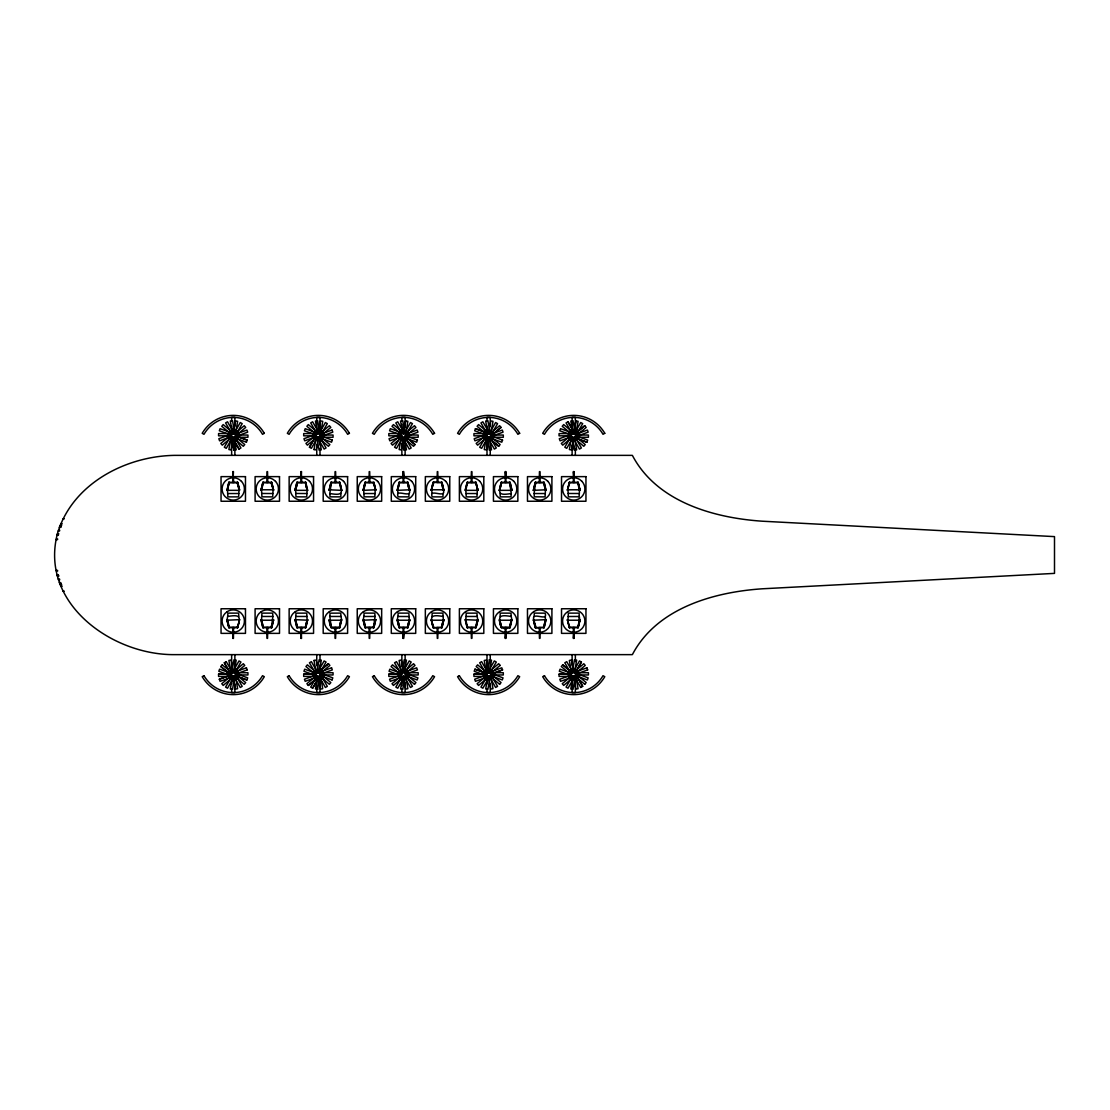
<?xml version="1.0" encoding="UTF-8"?>
<svg xmlns="http://www.w3.org/2000/svg" width="1110" height="1110" viewBox="0 0 1110 1110"><rect width="100%" height="100%" fill="white"/><g stroke="black" fill="none" stroke-linecap="round" stroke-linejoin="round"><path stroke-width="1.5" d="M232.809 482.531L233.017 471.583L233.697 482.531M232.809 627.469L233.017 638.417L233.697 627.469M266.858 482.531L267.108 471.583M267.552 638.417L267.746 627.469M300.907 482.531L301.115 471.583L301.795 482.531M300.907 627.469L301.115 638.417L301.795 627.469M334.956 482.531L335.164 471.583M335.608 638.417L335.844 627.469M369.006 482.531L369.241 471.583M369.699 638.417L369.894 627.469M403.055 482.531L403.249 471.583L403.943 482.531M403.055 627.469L403.249 638.417L403.943 627.469M437.104 482.531L437.298 471.583M437.756 638.417L437.992 627.469M471.153 482.531L471.389 471.583M471.833 638.417L472.041 627.469M505.203 482.531L505.397 471.583L506.091 482.531M505.203 627.469L505.397 638.417L506.091 627.469M539.252 482.531L539.446 471.583M539.89 638.417L540.14 627.469M573.301 482.531L573.495 471.583L574.189 482.531M573.301 627.469L573.495 638.417L574.189 627.469M227.495 619.658L229.257 627.206L237.304 627.164C241.231 616.203 239.885 614.413 227.675 616.466L226.953 620.212L228.84 627.733L237.679 627.733L239.566 619.658L237.679 627.733M227.495 489.787L227.675 493.534L238.844 493.534L239.011 489.787L237.262 482.794L229.215 482.836L226.953 490.342L239.566 490.342L237.262 482.864M271.353 627.164L263.264 627.164L261.544 620.157L261.724 616.466L272.894 616.466L271.353 627.691M307.109 619.658L305.347 627.206L297.313 627.164L295.593 620.157L295.773 616.466L306.943 616.466L307.109 620.212L307.664 619.658L305.763 627.733L296.939 627.733L295.052 619.658L296.939 627.733M331.363 627.691L329.823 616.466L340.992 616.466L341.714 620.212L329.101 620.212C330.267 624 328.629 630.952 339.813 627.733L341.714 619.658M331.363 482.836L339.452 482.836C343.378 493.797 342.033 495.587 329.823 493.534L331.363 482.309M373.487 627.691L375.041 616.466L363.872 616.466L363.137 620.212L365.037 627.733L373.862 627.733L375.763 619.658L373.862 627.733M375.208 489.787L375.041 493.534L363.872 493.534L363.692 489.787L365.454 482.794L373.487 482.836L375.763 490.342L373.862 482.267L365.037 482.267L363.137 490.342L365.037 482.267M433.552 627.206C429.584 616.258 430.86 614.385 443.126 616.466L443.306 620.212L441.544 627.206L433.497 627.691M477.356 619.658L475.593 627.206L467.546 627.164L465.839 620.157L466.006 616.466L477.175 616.466L477.897 620.212L476.01 627.733L467.185 627.733L465.284 619.658L465.923 619.99M477.356 489.787L477.175 493.534L466.006 493.534L465.839 489.787L467.601 482.794L475.635 482.836L477.897 490.342L465.284 490.342L465.923 490.01M509.684 627.164L501.595 627.164C497.668 616.203 499.014 614.413 511.224 616.466L511.946 620.212L499.333 620.212C500.499 624 498.862 630.952 510.059 627.733L511.946 619.658M509.684 482.836L501.595 482.836C497.668 493.797 499.014 495.587 511.224 493.534L509.684 482.309M535.644 482.836L543.733 482.836L545.454 489.843L545.274 493.534L534.104 493.534L535.644 482.309M261.724 616.522L261.946 613.122L272.671 613.122L272.894 616.522M272.894 493.478L272.671 496.878L261.946 496.836L261.724 493.478L272.894 493.534L273.06 489.787L273.615 490.342L271.728 482.267L262.89 482.267L261.003 490.342L263.306 482.794L271.353 482.836M306.943 493.478L306.721 496.878L295.995 496.836L295.773 493.478L306.943 493.534L307.109 489.787L307.664 490.342L295.052 490.342L297.355 482.864L305.403 482.836L307.109 490.342M340.992 493.478L340.77 496.878L330.045 496.836L329.823 493.534M375.041 493.478L374.805 496.878L364.094 496.836L363.872 493.478M397.907 616.522L398.143 613.122L408.855 613.122L409.077 616.522L397.907 616.466L397.186 620.212L399.087 627.733L407.911 627.733L409.812 619.658M409.077 493.478L408.855 496.878L398.143 496.836C394.411 487.595 412.67 499.542 409.257 489.787L409.812 490.342L407.911 482.267L399.087 482.267L397.186 490.342L399.503 482.794L407.537 482.836L409.257 490.342M431.956 616.522L432.192 613.122L442.904 613.122L443.126 616.466M443.126 493.478L442.904 496.878L432.192 496.878C428.432 487.581 446.719 499.555 443.306 489.787L443.847 490.342L441.96 482.267L433.136 482.267L431.235 490.342L433.552 482.836M477.175 493.478L476.953 496.878L466.228 496.878L466.006 493.534M500.055 616.522L500.277 613.122L511.002 613.164L511.224 616.466M534.104 616.522L534.326 613.122L545.052 613.164C548.784 622.405 530.524 610.458 533.938 620.212L533.383 619.658L535.27 627.733L544.108 627.733L545.995 619.658L544.108 627.733M545.274 493.478L545.052 496.878L534.326 496.836L534.104 493.478M579.489 619.658L579.323 616.466L568.154 616.494L568.375 613.122L579.101 613.122L579.489 620.212L577.741 627.206L569.694 627.164L567.432 619.658L569.319 627.733L578.157 627.733L580.044 619.658L577.783 627.691M579.323 493.478L579.101 496.878L568.375 496.836L568.154 493.478L579.323 493.534L579.489 489.787L580.044 490.342L578.157 482.267L569.319 482.267L567.432 490.342L569.735 482.794L577.783 482.836L579.489 490.342M231.449 435.12L228.882 449.564L231.102 449.952L233.336 437.104M235.417 420.912L233.155 433.76L235.445 420.912L237.637 421.3L235.362 434.149M231.74 672.646L233.988 659.784L236.194 660.173L234.21 671.425M232.614 676.115L230.325 688.963L232.531 689.352L235.056 674.88M314.019 449.578L316.295 436.716M318.293 433.76L320.554 420.912L322.746 421.3L320.179 435.744M318.487 437.104L316.197 449.952L314.005 449.564M316.836 672.646L319.125 659.798L321.317 660.173L319.028 673.021M317.71 676.101L315.462 688.963L317.654 689.352M317.626 689.338L319.902 676.49M401.418 436.716L399.142 449.578L401.334 449.952L403.596 437.104M405.663 420.912L403.402 433.76L405.677 420.912L407.869 421.3L405.58 434.149M401.973 672.646L404.22 659.784L406.44 660.173L404.456 671.425M402.847 676.115L400.585 688.963L402.777 689.352L405.039 676.49M486.818 435.12L484.265 449.578L486.458 449.952L488.705 437.104M488.539 433.76L490.787 420.912L492.993 421.3L490.703 434.149M487.082 672.646L489.357 659.798M487.942 676.101L485.708 688.963L487.887 689.352L490.426 674.88M489.565 671.425L491.536 660.173L489.344 659.784M571.65 436.716L569.388 449.578L571.581 449.952M573.634 433.76L575.896 420.912L578.116 421.3L575.826 434.149M573.648 433.76L575.923 420.912M571.553 449.952L573.842 437.104M572.219 672.646L574.467 659.784L576.673 660.173L574.675 671.425M573.093 676.115L570.804 688.963L573.01 689.352L575.258 676.49M57.415 533.744C39.336 603.216 111.916 655.191 174.52 654.636L632.367 654.636C656.69 608.225 713.452 592.102 762.223 588.799L1054.5 573.384L1054.5 536.616L762.223 521.2C713.452 517.898 656.69 501.775 632.367 455.364L174.52 455.364C125.25 456.154 71.97 484.099 57.415 533.744L58.719 533.688M227.495 490.342L229.215 482.309M261.003 490.342L262.89 482.267M261.974 488.664L263.264 482.309M295.052 490.342L296.939 482.267L305.763 482.267L307.664 490.342M296.356 487.318L297.022 484.612M271.298 626.734L271.978 624.028M273.532 619.99L271.728 627.733L262.89 627.733L261.003 619.658M329.184 490.01L330.988 482.267L339.813 482.267L341.714 490.342L339.813 482.267M330.738 485.972L331.404 483.266M305.694 625.388L306.36 622.682M307.664 619.658L305.763 627.733M364.108 488.664L365.412 482.309M340.742 621.336L339.452 627.691M398.49 487.318L399.17 484.612M373.446 626.734L374.112 624.028M431.235 490.342L433.136 482.267M432.872 485.972L433.552 483.266M407.828 625.388L408.508 622.682M409.715 619.99L407.911 627.733M442.89 621.336L441.586 627.691M441.544 627.136L443.847 619.658L441.96 627.733L433.136 627.733L431.235 619.658M500.638 487.318L501.304 484.612M477.897 619.658L476.01 627.733M535.02 485.972L535.686 483.266M509.976 625.388L510.642 622.682M545.024 621.336L543.733 627.691M580.044 619.658L578.157 627.733M226.953 490.342L228.84 482.267L237.679 482.267L239.566 489.787M295.052 489.787L296.939 482.267M295.593 490.342L297.355 482.794M271.728 627.733L273.615 619.658M329.101 490.342L330.988 482.267M341.159 619.658L339.396 627.206L331.363 627.164M409.257 619.658L407.495 627.206L399.461 627.164L397.741 619.658M465.284 489.787L467.185 482.267L476.01 482.267L477.897 490.342M465.284 490.342L467.185 482.267M441.96 627.733L443.847 619.658M501.234 482.267L499.333 490.342L501.234 482.267L510.059 482.267L511.946 490.342L510.059 482.267M535.27 482.267L533.383 490.342L535.27 482.267L544.108 482.267L545.995 490.342M511.405 619.658L509.684 627.691M567.432 490.342L569.319 482.267M545.454 619.658L543.692 627.206L535.644 627.691M246.42 442.196L247.183 440.087L236.458 436.175L247.183 440.101M332.306 440.087L331.543 442.196L319.291 437.715M246.919 679.944L234.668 675.477L246.919 679.958L247.683 677.849L235.417 673.409M417.429 440.087L416.666 442.196L404.401 437.715M332.043 679.958L332.806 677.849L320.54 673.409M484.654 432.026L475.455 428.668L474.692 430.777L486.957 435.231M502.552 440.087L501.775 442.196L489.524 437.728M474.955 669.191L487.207 673.659L474.955 669.177L474.192 671.286L486.458 675.726M61.258 525.779L61.674 524.794M230.852 435.925L224.317 447.219L226.26 448.343L232.781 437.035M233.752 433.83L240.273 422.535L242.202 423.645L235.667 434.94M317.072 438.45L311.355 448.329L309.44 447.219L315.143 437.326M309.454 447.233L315.975 435.925M319.985 436.355L327.325 423.645L325.383 422.521L318.875 433.83L305.222 428.668L304.445 430.777L315.184 434.662M231.671 673.645L239.011 660.936L240.939 662.046L234.418 673.354M231.31 677.211L225.594 687.09L227.522 688.214L234.03 676.892M401.098 435.925L394.55 447.219L396.492 448.343L402.208 438.45M403.971 433.83L410.52 422.535L412.448 423.645L405.899 434.94M317.613 672.244L324.134 660.936L326.062 662.046L319.527 673.354M317.238 675.796L310.703 687.09L312.645 688.214L319.167 676.906L312.618 688.2M486.222 435.925L479.687 447.233L481.615 448.343L488.136 437.035M489.108 433.83L495.615 422.521L497.558 423.645L491.036 434.94M401.917 673.645L409.229 660.922L411.186 662.046L404.65 673.354M401.529 677.197L395.84 687.09L397.755 688.214L404.29 676.906M571.331 435.925L564.796 447.219L566.738 448.343L572.427 438.45M574.231 433.83L580.738 422.521L582.681 423.645L576.159 434.94M487.026 673.645L494.352 660.922L496.295 662.046L489.76 673.34M486.666 677.211L480.949 687.09L482.878 688.214L489.385 676.892M572.968 672.244L579.476 660.922L581.418 662.046L575.715 671.938L581.404 662.046M572.593 675.796L566.058 687.09L568.001 688.214L574.522 676.906M228.313 672.84L220.821 666.555L222.264 664.835M414.987 444.583L406.232 437.243L415.001 444.569L413.558 446.289L403.554 437.895M498.681 446.275L488.691 437.881L498.681 446.289L500.111 444.569L491.355 437.243M414.488 684.301L415.931 682.581L405.927 674.214M499.611 684.301L501.054 682.581L491.064 674.2M562.728 664.848L572.732 673.229L562.742 664.835L561.299 666.555L571.317 674.922M584.734 684.301L586.177 682.581L574.911 673.159M230.825 435.078L220.821 443.445L222.264 445.165L232.268 436.785M234.252 434.079L244.255 425.699L245.698 427.419L235.695 435.8M315.948 435.078L305.944 443.445L307.387 445.165L317.363 436.771M320.624 433.039L329.379 425.699L330.822 427.419L320.804 435.786M401.071 435.078L391.081 443.473L392.51 445.165L402.486 436.771M405.76 433.053L414.488 425.699L415.931 427.419L405.927 435.786M486.194 435.078L476.176 443.445L477.619 445.165L487.609 436.771M489.621 434.079L499.611 425.699L501.054 427.419L491.064 435.8L501.04 427.406M233.336 672.119L243.326 663.725L244.755 665.431L236.014 672.771M231.754 675.31L221.778 683.718L223.207 685.425L233.183 677.017M571.317 435.078L561.313 443.473L562.742 445.165L572.746 436.785M584.748 425.713L575.993 433.053L584.734 425.699L586.177 427.419L574.911 436.84M319.694 671.05L328.435 663.711L329.878 665.431L319.874 673.798M318.445 672.119L328.449 663.725M316.891 675.324L306.887 683.718L308.316 685.425L318.32 677.031L308.316 685.411M403.554 672.105L413.558 663.711L415.001 665.431L406.246 672.771M400.752 676.365L392.01 683.718L393.44 685.425L403.429 677.017M488.677 672.105L498.681 663.711L500.111 665.431M487.123 675.31L477.133 683.718L478.563 685.425L488.553 677.017M491.355 672.757L500.111 665.417M573.814 672.119L583.804 663.725L585.234 665.431L575.244 673.825M572.247 675.324L562.257 683.718L563.686 685.425L573.676 677.031M232.476 437.77L238.997 449.078L240.939 447.954L234.39 436.66M574.522 433.094L568.001 421.786L566.058 422.91L572.58 434.218M230.02 672.674L224.317 662.781L226.26 661.657M580.738 687.479L582.681 686.355L576.159 675.06L582.667 686.369M229.562 434.829L218.837 438.727L219.6 440.823L231.851 436.341M234.668 434.523L246.919 430.056L247.683 432.151L235.417 436.591M316.225 434.274L303.946 438.714L304.723 440.823L315.434 436.896M319.777 434.51L332.043 430.056M320.54 436.591L332.806 432.137L332.043 430.042M401.334 434.274L389.069 438.714L389.832 440.823L400.571 436.924M406.427 433.954L417.166 430.042L417.929 432.151L404.123 437.16M486.458 434.274L474.192 438.727L474.955 440.823L487.207 436.341M490.023 434.523L502.289 430.056L503.052 432.151L490.787 436.618M571.581 434.274L559.315 438.714L560.078 440.823L570.804 436.896M575.133 434.51L587.412 430.056L588.161 432.151L575.91 436.618M234.168 672.285L246.434 667.818M233.891 676.295L220.099 681.332L219.322 679.223L230.061 675.31M219.336 679.237L230.061 675.338M236.458 673.825L247.183 669.899M319.291 672.285L331.543 667.818M315.184 675.338L304.459 679.237L305.222 681.332L319 676.295L325.383 687.479L327.325 686.355L319.971 673.645M320.041 674.367L332.306 669.913L331.543 667.804M404.401 672.285L416.666 667.804L417.429 669.913L405.164 674.367M401.834 674.755L389.568 679.237L390.332 681.332L404.123 676.295M489.524 672.271L501.775 667.804L502.552 669.913L491.813 673.825L502.539 669.899M486.957 674.755L474.692 679.223L475.455 681.332L489.246 676.295M574.647 672.285L586.913 667.818M570.54 675.338L559.815 679.223L560.578 681.332L574.369 676.295M575.396 674.367L587.662 669.899M234.002 450.202L231.74 437.354L233.988 450.216L236.194 449.827L234.21 438.575M404.248 450.202L401.973 437.354L404.22 450.216L406.44 449.827L404.456 438.575M574.481 450.202L572.219 437.354L574.467 450.216L576.673 449.827L574.689 438.575M314.005 660.436L316.211 660.048L318.487 672.896M231.629 433.608L218.573 433.58L218.573 435.828L231.629 435.8M316.752 433.608L303.696 433.58L303.696 435.828L315.115 435.828M401.862 433.58L388.819 433.58L388.819 435.828L401.862 435.828M486.985 433.608L473.942 433.608L473.942 435.828L486.985 435.828M572.108 433.608L559.052 433.608L559.052 435.828L570.471 435.828M236.527 435.037L247.946 435.065L247.946 437.285L234.89 437.271M320.013 435.037L333.055 435.037L333.055 437.285L318.376 437.271M405.136 435.037L418.179 435.037L418.179 437.285L405.136 437.285M491.883 435.065L503.302 435.037L503.302 437.285L490.245 437.271M577.006 435.065L588.425 435.037L588.425 437.285L575.369 437.271M335.608 471.583L335.844 482.531M437.756 471.583L437.992 482.531M539.904 471.583L540.14 482.531M301.185 478.396L301.559 471.583M403.679 478.396L403.291 471.583M505.813 478.396L505.438 471.583M237.262 483.155L237.304 482.309M297.313 483.155L297.313 482.309M399.461 483.155L399.461 482.309M407.495 483.155L407.537 482.309M467.546 483.155L467.546 482.309M501.595 483.155L501.595 482.309M261.003 489.787L273.615 489.787M329.101 489.787L341.714 490.342M375.763 489.787L363.137 490.342M409.812 489.787L397.186 490.342M431.235 489.787L443.847 489.787M545.995 489.787L533.383 490.342M567.432 489.787L580.044 489.787M227.592 490.01L228.84 482.267M307.026 490.01L305.763 482.267M397.824 490.01L399.087 482.267M475.635 482.309L477.813 490.01L476.01 482.267M580.044 490.342L577.783 482.309M62.992 518.828L64.283 518.828M60.87 523.615L62.16 523.615M60.217 525.183L61.508 525.183M59.718 526.39L61.008 526.39M59.663 526.501L60.953 526.501M59.565 526.764L60.842 526.764M59.51 526.931L60.8 526.931M59.357 527.444L60.634 527.444M58.483 530.261L59.773 530.261M58.233 531.066L59.524 531.066M57.276 534.437L58.594 534.285M57.109 535.298L58.4 535.298M56.388 538.988L57.665 538.988M56.249 539.64L57.54 539.64M56.249 570.36L57.54 570.36M56.388 571.012L57.665 571.012M57.109 574.702L58.4 574.702M57.442 576.312L58.719 576.312M58.233 578.934L59.524 578.934M58.483 579.739L59.773 579.739M59.357 582.556L60.634 582.556M59.51 583.069L60.842 583.236M59.663 583.499L60.953 583.499M59.718 583.61L61.008 583.61M60.217 584.817L61.508 584.817M60.87 586.385L62.16 586.385M62.992 591.172L64.283 591.172M226.953 619.658L229.215 627.691M341.075 619.99L339.813 627.733M477.813 619.99L475.635 627.691M511.321 619.99L510.059 627.733M226.953 620.212L239.566 619.658M261.003 620.212L273.615 620.212M307.664 620.212L295.052 619.658M363.137 620.212L375.763 619.658M397.186 620.212L409.812 620.212M431.235 620.212L443.847 620.212M477.897 620.212L465.284 619.658M533.383 620.212L545.995 619.658M567.432 620.212L580.044 620.212M237.262 626.845L237.304 627.691M297.313 626.845L297.313 627.691M399.461 626.845L399.461 627.691M407.495 626.845L407.537 627.691M467.546 626.845L467.546 627.691M501.595 626.845L501.595 627.691M373.487 627.164L365.412 627.164L363.692 619.658M301.185 631.604L301.559 638.417M403.679 631.604L403.291 638.417M505.813 631.604L505.438 638.417M267.094 638.417L266.858 627.469M369.241 638.417L369.006 627.469M471.389 638.417L471.153 627.469M234.89 672.729L247.946 672.729L247.946 674.963L236.527 674.935M318.376 672.729L333.055 672.715L333.055 674.963L320.013 674.935M405.136 672.729L418.179 672.729L418.179 674.963L405.136 674.935M490.245 672.729L503.302 672.715L503.302 674.963L491.883 674.963M575.369 672.729L588.425 672.729L588.425 674.963L577.006 674.935M218.573 674.172L231.629 674.172L218.573 674.2L218.573 676.42L231.629 676.392M303.696 674.172L315.115 674.172L303.696 674.2L303.696 676.42L316.752 676.392M388.819 674.172L401.862 674.172L388.819 674.2L388.819 676.42L401.862 676.42M473.942 674.172L486.985 674.172L473.942 674.2L473.942 676.42L486.985 676.392M559.052 674.172L570.471 674.172L559.052 674.2L559.052 676.42L572.108 676.392M574.369 433.705L560.564 428.696L559.815 430.777L570.54 434.69M575.41 435.619L587.662 440.087L586.899 442.196L576.173 438.284M574.647 437.715L586.913 442.182M475.455 428.696L489.246 433.705M491.813 436.202L502.539 440.101M404.123 433.705L390.332 428.668L389.568 430.777L401.834 435.231M405.164 435.619L417.415 440.101M320.041 435.619L332.306 440.101M233.891 433.705L220.085 428.696L219.322 430.777L230.061 434.662M234.154 437.728L246.434 442.182M575.91 673.381L588.161 677.863L587.398 679.958L575.133 675.49M570.804 673.076L560.064 669.191L559.315 671.286L571.581 675.726M490.773 673.409L503.038 677.863L502.275 679.958L490.023 675.49M404.123 672.84L417.915 677.863L417.166 679.958L406.427 676.045M400.557 673.104L389.832 669.191L389.069 671.286L401.334 675.726M315.434 673.104L304.709 669.191L303.946 671.286L316.225 675.726M319.777 675.477L332.043 679.944M231.851 673.659L219.6 669.177L218.823 671.286L229.562 675.171M573.662 432.983L563.686 424.575L562.243 426.296L572.233 434.69M575.23 436.202L585.22 444.583L583.791 446.289L573.814 437.881M488.553 432.983L478.563 424.575L477.12 426.296L487.123 434.69M403.443 432.969L393.426 424.589L391.996 426.296L400.752 433.635M318.32 432.969L308.316 424.589L306.873 426.296L316.877 434.69M319.874 436.175L329.864 444.583L328.435 446.289L318.445 437.881M575.979 676.961L584.748 684.287M233.183 432.983L223.193 424.589L221.764 426.296L231.754 434.69M236 437.243L244.755 444.569L243.312 446.289L233.336 437.881M487.609 673.229L477.605 664.848L476.176 666.555L486.194 674.922M489.635 675.907L499.625 684.287M402.486 673.229L392.51 664.835L391.067 666.555L401.071 674.922M405.76 676.947L414.502 684.287M320.804 674.214L330.822 682.581L329.379 684.301L320.637 676.947M317.377 673.215L307.373 664.848L305.944 666.555L315.948 674.922M235.681 674.214L245.685 682.594L244.255 684.301L234.252 675.921M222.25 664.848L232.254 673.229M220.834 666.527L230.825 674.922M567.987 421.8L574.508 433.108M575.688 438.075L581.404 447.954L579.476 449.078L572.954 437.77M489.385 433.108L482.864 421.8L480.935 422.91L486.652 432.803M489.774 436.646L496.295 447.954L494.352 449.078L487.026 436.355M572.441 671.55L566.738 661.657L564.796 662.781L571.331 674.075M574.231 676.17L580.752 687.465M404.276 433.108L397.741 421.8L395.812 422.91L401.542 432.789M404.637 436.66L411.186 447.954L409.229 449.078L401.917 436.355M491.036 675.06L497.558 686.355L495.615 687.479L489.108 676.17M488.136 672.965L481.615 661.657L479.673 662.781L486.222 674.075M319.153 433.108L312.618 421.8L310.703 422.91L317.224 434.218M319.527 436.646L326.062 447.954L324.12 449.078L317.613 437.756M405.899 675.06L412.448 686.355L410.506 687.479L403.985 676.17M402.208 671.55L396.478 661.671L394.55 662.781L401.098 674.075M234.03 433.108L227.522 421.786L225.58 422.91L231.31 432.789M231.671 436.355L239.011 449.064M317.085 671.55L311.383 661.657L309.44 662.781L315.975 674.075M235.681 675.06L242.188 686.369L240.259 687.479L233.738 676.17M226.246 661.671L232.781 672.965M224.331 662.767L230.852 674.075M61.258 584.221L61.674 585.206M586.899 667.804L587.662 669.913M246.42 667.804L247.183 669.913M567.432 619.658L569.319 627.733M533.938 619.658L535.686 627.206M499.333 619.658L501.234 627.733M443.306 490.342L441.544 482.794L433.497 482.309M329.101 619.658L330.988 627.733M273.06 490.342L271.353 482.309M579.961 490.01L578.157 482.267M545.912 490.01L544.108 482.267M545.024 488.664L543.733 482.309M509.976 484.612L510.642 487.318M535.02 624.028L535.686 626.734M533.466 619.99L535.27 627.733M500.638 622.682L501.304 625.388M443.764 490.01L441.96 482.267M442.89 488.664L441.586 482.309M465.367 619.99L467.185 627.733M409.715 490.01L407.911 482.267M407.828 484.612L408.508 487.318M432.872 624.028L433.552 626.734M431.318 619.99L433.136 627.733M375.679 490.01L373.862 482.267M373.446 483.266L374.112 485.972M398.49 622.682L399.17 625.388M397.283 619.99L399.087 627.733M340.742 488.664L339.452 482.309M364.108 621.336L365.412 627.691M363.234 619.99L365.037 627.733M305.694 484.612L306.36 487.318M330.738 624.028L331.404 626.734M273.532 490.01L271.728 482.267M271.298 483.266L271.978 485.972M296.356 622.682L297.022 625.388M239.482 490.01L237.679 482.267M261.974 621.336L263.264 627.691M261.086 619.99L262.89 627.733M227.037 619.99L228.84 627.733M575.258 433.51L573.01 420.648L570.804 421.037L573.093 433.885M575.84 675.851L578.088 688.713L575.896 689.088L573.634 676.24M571.553 660.048L573.828 672.896L571.581 660.048L569.361 660.436L571.65 673.284M490.426 435.12L487.887 420.648L485.68 421.037L487.97 433.885M489.552 438.575L491.536 449.827L489.344 450.216L487.096 437.354M490.703 675.851L492.993 688.699L490.787 689.088L488.539 676.24M488.705 672.896L486.458 660.048L484.251 660.436L486.818 674.88M405.039 433.51L402.75 420.662L400.557 421.037L402.847 433.885M405.58 675.851L407.856 688.713L405.663 689.088L403.416 676.24M403.596 672.896L401.32 660.048L399.128 660.436L401.39 673.284M319.902 433.51L317.654 420.648L315.448 421.037L317.724 433.885M319.028 436.979L321.317 449.827L319.111 450.216L316.863 437.354M320.179 674.256L322.732 688.713L320.54 689.088L318.293 676.24M314.019 660.422L316.295 673.284M235.056 435.12L232.531 420.648L230.325 421.037L232.587 433.899M235.348 675.851L237.609 688.713L235.417 689.088L233.169 676.24M233.336 672.896L231.102 660.048L228.882 660.436L231.449 674.88M500.055 493.478L500.277 496.878L511.002 496.836L511.224 493.534M477.175 616.522L476.953 613.122L466.228 613.164L466.006 616.466M375.041 616.522L374.805 613.122L364.094 613.122L363.872 616.466M340.992 616.522L340.77 613.122L330.045 613.164L329.823 616.466M306.943 616.522L306.721 613.122L295.995 613.164L295.773 616.466M238.844 616.522L238.622 613.122L227.897 613.122L227.675 616.466M227.675 493.478L227.897 496.878L238.622 496.878L238.844 493.534M545.274 616.466L545.454 620.212M431.956 493.534L431.79 490.342M409.257 620.212L409.077 616.522M397.907 493.534L397.741 490.342M295.593 489.787L295.773 493.478M539.252 627.469L539.446 638.417M471.833 471.583L472.041 482.531M437.104 627.469L437.298 638.417M369.699 471.583L369.894 482.531M334.956 627.469L335.164 638.417M267.552 471.583L267.746 482.531M575.355 429.487L575.355 417.415L572.122 417.415L572.122 429.487M575.355 448.454L575.355 455.364M575.355 654.636L575.355 661.546M575.355 680.513L575.355 692.585L572.122 692.585L572.122 680.513M573.939 471.583L573.939 478.396L573.537 471.583M573.939 638.417L573.939 631.604L573.537 638.417M572.122 445.013L572.122 455.364M572.122 654.636L572.122 664.987M569.735 482.794L569.694 482.309M569.735 627.206L569.694 627.691M568.154 493.478L567.987 490.342M568.154 616.522L567.987 619.658M511.946 490.342L499.333 490.342M505.841 471.583L505.841 478.396M505.841 631.604L505.841 638.417M490.245 426.046L490.245 417.415L486.999 417.415L486.999 420.87M490.245 443.292L490.245 455.364M490.245 654.636L490.245 666.708M490.245 683.954L490.245 692.585L486.999 692.585L486.999 689.13M486.999 426.046L486.999 429.487M486.999 441.558L486.999 455.364M486.999 654.636L486.999 668.442M486.999 680.513L486.999 683.954M405.122 427.766L405.122 417.415L401.875 417.415L401.875 420.87M405.122 441.558L405.122 455.364M405.122 654.636L405.122 668.442M405.122 682.234L405.122 692.585L401.875 692.585L401.875 689.13M403.707 471.583L403.707 478.396M403.707 631.604L403.707 638.417M401.875 424.311L401.875 427.766M401.875 443.292L401.875 455.364M401.875 654.636L401.875 666.708M401.875 682.234L401.875 685.689M319.999 429.487L319.999 417.415L316.752 417.415L316.752 427.766M319.999 441.558L319.999 445.013M319.999 448.454L319.999 455.364M319.999 654.636L319.999 661.546M319.999 664.987L319.999 668.442M319.999 680.513L319.999 692.585L316.752 692.585L316.752 682.234M316.752 445.013L316.752 455.364M316.752 654.636L316.752 664.987M305.403 482.309L305.347 482.794M305.403 627.691L305.347 627.206M301.157 471.583L301.157 478.396M301.157 631.604L301.157 638.417M261.724 493.478L261.544 490.342M234.876 426.046L234.876 417.415L231.643 417.415L231.643 420.87M234.876 443.292L234.876 455.364M234.876 654.636L234.876 666.708M234.876 683.954L234.876 692.585L231.643 692.585L231.643 689.13M233.461 471.583L233.086 478.396L233.058 471.583M233.461 638.417L233.461 631.604L233.058 638.417M231.643 426.046L231.643 429.487M231.643 441.558L231.643 455.364M231.643 654.636L231.643 668.442M231.643 680.513L231.643 683.954M227.259 611.624L225.025 613.497A11.183 11.183 0 0 0 239.26 630.494L241.494 628.621A11.183 11.183 0 0 0 227.259 611.624M261.308 611.624L259.074 613.497A11.183 11.183 0 0 0 273.296 630.494L275.544 628.621A11.183 11.183 0 0 0 261.308 611.624M295.357 611.624L293.123 613.497A11.183 11.183 0 0 0 307.345 630.494L309.593 628.621A11.183 11.183 0 0 0 295.357 611.624M329.406 611.624L327.173 613.497A11.183 11.183 0 0 0 341.394 630.494L343.628 628.621A11.183 11.183 0 0 0 329.406 611.624M363.456 611.624L361.222 613.497A11.183 11.183 0 0 0 375.444 630.494L377.677 628.621A11.183 11.183 0 0 0 363.456 611.624M397.505 611.624L395.271 613.497A11.183 11.183 0 0 0 409.493 630.494L411.727 628.621A11.183 11.183 0 0 0 397.505 611.624M431.554 611.624L429.32 613.497A11.183 11.183 0 0 0 443.542 630.494L445.776 628.621A11.183 11.183 0 0 0 431.554 611.624M465.603 611.624L463.356 613.497A11.183 11.183 0 0 0 477.591 630.494L479.825 628.621A11.183 11.183 0 0 0 465.603 611.624M499.653 611.624L497.405 613.497A11.183 11.183 0 0 0 511.641 630.494L513.875 628.621A11.183 11.183 0 0 0 499.653 611.624M533.688 611.624L531.454 613.497A11.183 11.183 0 0 0 545.69 630.494L547.924 628.621A11.183 11.183 0 0 0 533.688 611.624M567.737 611.624L565.503 613.497A11.183 11.183 0 0 0 579.739 630.494L581.973 628.621A11.183 11.183 0 0 0 567.737 611.624M264.305 433.302L262.529 434.315A33.799 33.799 0 0 0 203.976 434.315L202.214 433.302A35.853 35.853 0 0 1 264.305 433.302M349.428 433.302L347.652 434.315A33.799 33.799 0 0 0 289.1 434.315L287.337 433.302A35.853 35.853 0 0 1 349.428 433.302M434.551 433.302L432.775 434.315A33.799 33.799 0 0 0 374.223 434.315L372.447 433.302A35.853 35.853 0 0 1 434.551 433.302M519.66 433.302L517.898 434.315A33.799 33.799 0 0 0 459.346 434.315L457.57 433.302A35.853 35.853 0 0 1 519.66 433.302M604.784 433.302L603.021 434.315A33.799 33.799 0 0 0 544.455 434.315L542.693 433.302A35.853 35.853 0 0 1 604.784 433.302M203.976 675.685L202.214 676.698A35.853 35.853 0 0 0 264.305 676.698L262.529 675.685A33.799 33.799 0 0 1 203.976 675.685M289.1 675.685L287.337 676.698A35.853 35.853 0 0 0 349.428 676.698L347.652 675.685A33.799 33.799 0 0 1 289.1 675.685M374.223 675.685L372.447 676.698A35.853 35.853 0 0 0 434.551 676.698L432.775 675.685A33.799 33.799 0 0 1 374.223 675.685M459.346 675.685L457.57 676.698A35.853 35.853 0 0 0 519.66 676.698L517.898 675.685A33.799 33.799 0 0 1 459.346 675.685M544.455 675.685L542.693 676.698A35.853 35.853 0 0 0 604.784 676.698L603.021 675.685A33.799 33.799 0 0 1 544.455 675.685M245.476 476.634L221.043 476.634L221.043 501.248L245.476 501.248L245.476 476.634M279.512 476.634L255.092 476.634L255.092 501.248L279.512 501.248L279.512 476.634M313.561 476.634L289.141 476.634L289.141 501.248L313.561 501.248L313.561 476.634M347.61 476.634L323.19 476.634L323.19 501.248L347.61 501.248L347.61 476.634M381.66 476.634L357.24 476.634L357.24 501.248L381.66 501.248L381.66 476.634M415.709 476.634L391.289 476.634L391.289 501.248L415.709 501.248L415.709 476.634M449.758 476.634L425.338 476.634L425.338 501.248L449.758 501.248L449.758 476.634M483.807 476.634L459.387 476.634L459.387 501.248L483.807 501.248L483.807 476.634M517.857 476.634L493.437 476.634L493.437 501.248L517.857 501.248L517.857 476.634M551.906 476.634L527.472 476.634L527.472 501.248L551.906 501.248L551.906 476.634M585.955 476.634L561.521 476.634L561.521 501.248L585.955 501.248L585.955 476.634M58.566 575.563L57.276 575.563L58.594 575.715M245.476 608.752L221.043 608.752L221.043 633.366L245.476 633.366L245.476 608.752M279.512 608.752L255.092 608.752L255.092 633.366L279.512 633.366L279.512 608.752M313.561 608.752L289.141 608.752L289.141 633.366L313.561 633.366L313.561 608.752M347.61 608.752L323.19 608.752L323.19 633.366L347.61 633.366L347.61 608.752M381.66 608.752L357.24 608.752L357.24 633.366L381.66 633.366L381.66 608.752M415.709 608.752L391.289 608.752L391.289 633.366L415.709 633.366L415.709 608.752M449.758 608.752L425.338 608.752L425.338 633.366L449.758 633.366L449.758 608.752M483.807 608.752L459.387 608.752L459.387 633.366L483.807 633.366L483.807 608.752M517.857 608.752L493.437 608.752L493.437 633.366L517.857 633.366L517.857 608.752M551.906 608.752L527.472 608.752L527.472 633.366L551.906 633.366L551.906 608.752M585.955 608.752L561.521 608.752L561.521 633.366L585.955 633.366L585.955 608.752M581.973 481.379L579.739 479.506A11.183 11.183 0 0 0 565.503 496.503L567.737 498.376A11.183 11.183 0 0 0 581.973 481.379M547.924 481.379L545.69 479.506A11.183 11.183 0 0 0 531.454 496.503L533.688 498.376A11.183 11.183 0 0 0 547.924 481.379M513.875 481.379L511.641 479.506A11.183 11.183 0 0 0 497.405 496.503L499.653 498.376A11.183 11.183 0 0 0 513.875 481.379M479.825 481.379L477.591 479.506A11.183 11.183 0 0 0 463.356 496.503L465.603 498.376A11.183 11.183 0 0 0 479.825 481.379M445.776 481.379L443.542 479.506A11.183 11.183 0 0 0 429.32 496.503L431.554 498.376A11.183 11.183 0 0 0 445.776 481.379M411.727 481.379L409.493 479.506A11.183 11.183 0 0 0 395.271 496.503L397.505 498.376A11.183 11.183 0 0 0 411.727 481.379M377.677 481.379L375.444 479.506A11.183 11.183 0 0 0 361.222 496.503L363.456 498.376A11.183 11.183 0 0 0 377.677 481.379M343.628 481.379L341.394 479.506A11.183 11.183 0 0 0 327.173 496.503L329.406 498.376A11.183 11.183 0 0 0 343.628 481.379M309.593 481.379L307.345 479.506A11.183 11.183 0 0 0 293.123 496.503L295.357 498.376A11.183 11.183 0 0 0 309.593 481.379M275.544 481.379L273.296 479.506A11.183 11.183 0 0 0 259.074 496.503L261.308 498.376A11.183 11.183 0 0 0 275.544 481.379M241.494 481.379L239.26 479.506A11.183 11.183 0 0 0 225.025 496.503L227.259 498.376A11.183 11.183 0 0 0 241.494 481.379M316.836 677.225A3.08 3.08 0 0 0 321.456 674.561A3.08 3.08 0 0 0 316.836 671.897A3.08 3.08 0 0 0 316.836 677.225M401.959 677.225A3.08 3.08 0 0 0 406.579 674.561A3.08 3.08 0 0 0 401.959 671.897A3.08 3.08 0 0 0 401.959 677.225M231.726 677.225A3.08 3.08 0 0 0 236.333 674.561A3.08 3.08 0 0 0 231.726 671.897A3.08 3.08 0 0 0 231.726 677.225M572.205 677.225A3.08 3.08 0 0 0 576.812 674.561A3.08 3.08 0 0 0 572.205 671.897A3.08 3.08 0 0 0 572.205 677.225M487.082 677.225A3.08 3.08 0 0 0 491.688 674.561A3.08 3.08 0 0 0 487.082 671.897A3.08 3.08 0 0 0 487.082 677.225M401.32 437.604A3.08 3.08 0 0 0 406.468 436.23A3.08 3.08 0 0 0 402.708 432.456A3.08 3.08 0 0 0 401.32 437.604M316.197 437.604A3.08 3.08 0 0 0 321.345 436.23A3.08 3.08 0 0 0 317.585 432.456A3.08 3.08 0 0 0 316.197 437.604M231.726 438.103A3.08 3.08 0 0 0 236.333 435.439A3.08 3.08 0 0 0 231.726 432.775A3.08 3.08 0 0 0 231.726 438.103M486.444 437.604A3.08 3.08 0 0 0 491.591 436.23A3.08 3.08 0 0 0 487.817 432.456A3.08 3.08 0 0 0 486.444 437.604M572.205 438.103A3.08 3.08 0 0 0 576.812 435.439A3.08 3.08 0 0 0 572.205 432.775A3.08 3.08 0 0 0 572.205 438.103"/></g></svg>
